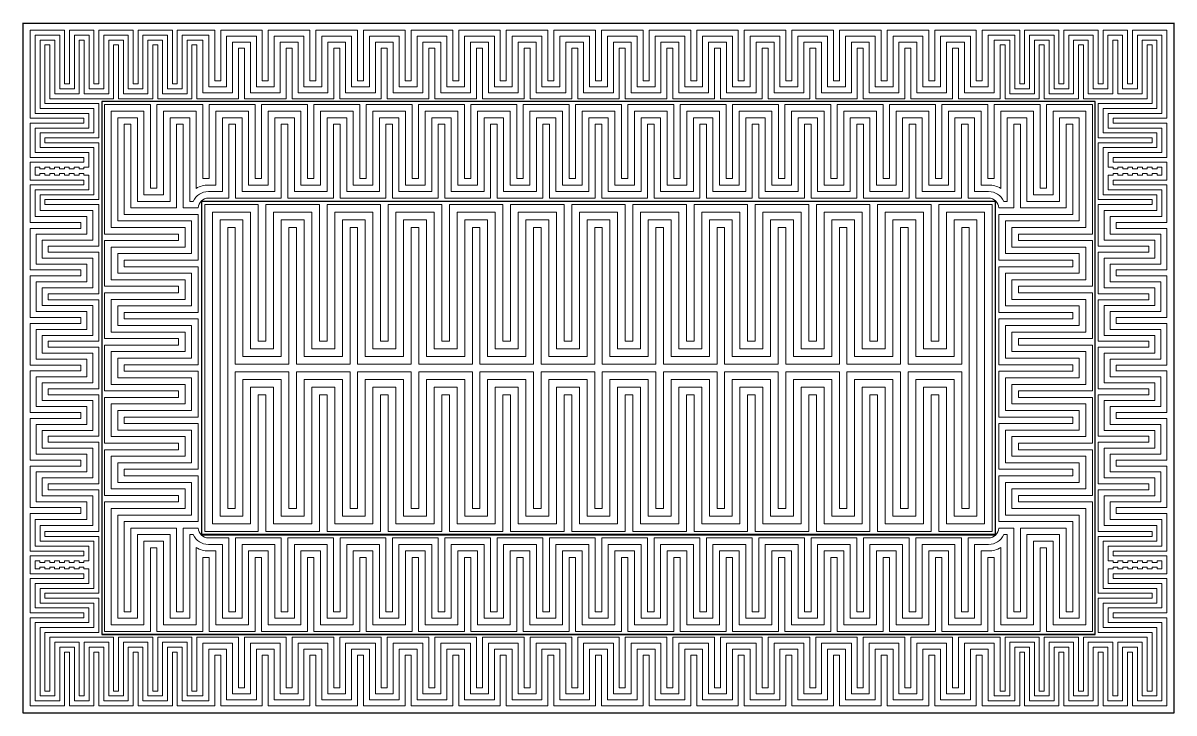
# Model space of a CAD drawing. Header units: millimetres. Extents: x -5937 to 68925, y -3068 to 5300.
# Drawn here: x 36886 to 38236, y 652 to 1462 of the extents above; entities that cross this region are included whole.
import ezdxf

# ---------------------------------------------------------------- set-up
doc = ezdxf.new("R2010")
doc.units = ezdxf.units.MM
doc.header["$LTSCALE"] = 7
doc.layers.add('参照', color=6, linetype='Continuous', lineweight=9)

msp = doc.modelspace()

# ---------------------------------------------------------------- linework, layer by layer
for points in [[(38236.113, 1462.09), (38236.113, 652.013), (36886.113, 652.013), (36886.113, 1462.09)], [(36886.113, 1462.013), (38236.113, 1462.013)], [(36978.368, 1369.835), (36978.368, 744.268), (38143.857, 744.268), (38143.857, 1369.835)], [(38143.857, 1369.757), (36978.368, 1369.757)], [(37095.432, 1252.771), (37095.432, 861.332), (38026.794, 861.332), (38026.794, 1252.771)], [(38026.794, 1252.694), (37095.432, 1252.694)], [(38026.794, 861.409), (37095.432, 861.409)], [(38143.857, 744.346), (36978.368, 744.346)], [(36886.113, 652.09), (38236.113, 652.09)]]:
    msp.add_lwpolyline(points)
at = {"layer": '参照', "color": 1}
for points in [[(38168.284, 1053.523), (38168.284, 1060.502), (38227.613, 1060.502), (38227.613, 1109.356), (38168.284, 1109.356), (38168.284, 1116.335), (38227.613, 1116.335), (38227.613, 1165.188), (38168.284, 1165.188), (38168.284, 1172.167), (38227.613, 1172.167), (38227.613, 1221.021), (38168.284, 1221.021), (38168.284, 1228), (38227.613, 1228), (38227.613, 1271.927), (38164.589, 1271.927), (38164.589, 1277.674), (38227.613, 1277.674), (38227.613, 1298.53), (38164.589, 1298.53), (38164.589, 1304.277), (38227.613, 1304.277), (38227.613, 1344.509), (38164.589, 1344.509), (38164.589, 1350.257), (38227.613, 1350.257), (38227.613, 1453.513), (38187.381, 1453.513), (38187.381, 1390.489), (38181.633, 1390.489), (38181.633, 1453.513), (38152.896, 1453.513), (38152.896, 1390.489), (38147.148, 1390.489), (38147.148, 1453.513), (38106.916, 1453.513), (38106.916, 1390.489), (38101.169, 1390.489), (38101.169, 1453.513), (38060.936, 1453.513), (38060.936, 1390.489), (38055.189, 1390.489), (38055.189, 1453.513), (38011.262, 1453.513), (38011.262, 1394.184), (38004.283, 1394.184), (38004.283, 1453.513), (37955.43, 1453.513), (37955.43, 1394.184), (37948.45, 1394.184), (37948.45, 1453.513), (37899.597, 1453.513), (37899.597, 1394.184), (37892.618, 1394.184), (37892.618, 1453.513), (37843.765, 1453.513), (37843.765, 1394.184), (37836.786, 1394.184), (37836.786, 1453.513), (37787.932, 1453.513), (37787.932, 1394.184), (37780.953, 1394.184), (37780.953, 1453.513), (37732.1, 1453.513), (37732.1, 1394.184), (37725.121, 1394.184), (37725.121, 1453.513), (37676.267, 1453.513), (37676.267, 1394.184), (37669.288, 1394.184), (37669.288, 1453.513), (37620.435, 1453.513), (37620.435, 1394.184), (37613.456, 1394.184), (37613.456, 1453.513), (37564.602, 1453.513), (37564.602, 1394.184), (37557.623, 1394.184), (37557.623, 1453.513), (37508.77, 1453.513), (37508.77, 1394.184), (37501.791, 1394.184), (37501.791, 1453.513), (37452.937, 1453.513), (37452.937, 1394.184), (37445.958, 1394.184), (37445.958, 1453.513), (37397.105, 1453.513), (37397.105, 1394.184), (37390.126, 1394.184), (37390.126, 1453.513), (37341.272, 1453.513), (37341.272, 1394.184), (37334.293, 1394.184), (37334.293, 1453.513), (37285.44, 1453.513), (37285.44, 1394.184), (37278.461, 1394.184), (37278.461, 1453.513), (37229.608, 1453.513), (37229.608, 1394.184), (37222.628, 1394.184), (37222.628, 1453.513), (37173.775, 1453.513), (37173.775, 1394.184), (37166.796, 1394.184), (37166.796, 1453.513), (37117.943, 1453.513), (37117.943, 1394.184), (37110.964, 1394.184), (37110.964, 1453.513), (37067.037, 1453.513), (37067.037, 1390.489), (37061.289, 1390.489), (37061.289, 1453.513), (37021.057, 1453.513), (37021.057, 1390.489), (37015.309, 1390.489), (37015.309, 1453.513), (36975.077, 1453.513), (36975.077, 1390.489), (36969.33, 1390.489), (36969.33, 1453.513), (36940.592, 1453.513), (36940.592, 1390.489), (36934.845, 1390.489), (36934.845, 1453.513), (36894.613, 1453.513), (36894.613, 1350.257), (36957.636, 1350.257), (36957.636, 1344.509), (36894.613, 1344.509), (36894.613, 1304.277), (36957.636, 1304.277), (36957.636, 1298.53), (36894.613, 1298.53), (36894.613, 1277.674), (36957.636, 1277.674), (36957.636, 1271.927), (36894.613, 1271.927), (36894.613, 1228), (36953.942, 1228), (36953.942, 1221.021), (36894.613, 1221.021), (36894.613, 1172.167), (36953.942, 1172.167), (36953.942, 1165.188), (36894.613, 1165.188), (36894.613, 1116.335), (36953.942, 1116.335), (36953.942, 1109.356), (36894.613, 1109.356), (36894.613, 1060.502), (36953.942, 1060.502), (36953.942, 1053.601), (36894.613, 1053.601), (36894.613, 1004.747), (36953.942, 1004.747), (36953.942, 997.768), (36894.613, 997.768), (36894.613, 948.915), (36953.942, 948.915), (36953.942, 941.936), (36894.613, 941.936), (36894.613, 893.082), (36953.942, 893.082), (36953.942, 886.103), (36894.613, 886.103), (36894.613, 842.176), (36957.636, 842.176), (36957.636, 836.429), (36894.613, 836.429), (36894.613, 815.573), (36957.636, 815.573), (36957.636, 809.826), (36894.613, 809.826), (36894.613, 769.594), (36957.636, 769.594), (36957.636, 763.846), (36894.613, 763.846), (36894.613, 660.59), (36934.845, 660.59), (36934.845, 723.614), (36940.592, 723.614), (36940.592, 660.59), (36969.33, 660.59), (36969.33, 723.614), (36975.077, 723.614), (36975.077, 660.59), (37015.309, 660.59), (37015.309, 723.614), (37021.057, 723.614), (37021.057, 660.59), (37061.289, 660.59), (37061.289, 723.614), (37067.037, 723.614), (37067.037, 660.59), (37110.964, 660.59), (37110.964, 719.919), (37117.943, 719.919), (37117.943, 660.59), (37166.796, 660.59), (37166.796, 719.919), (37173.775, 719.919), (37173.775, 660.59), (37222.628, 660.59), (37222.628, 719.919), (37229.608, 719.919), (37229.608, 660.59), (37278.461, 660.59), (37278.461, 719.919), (37285.44, 719.919), (37285.44, 660.59), (37334.293, 660.59), (37334.293, 719.919), (37341.272, 719.919), (37341.272, 660.59), (37390.126, 660.59), (37390.126, 719.919), (37397.105, 719.919), (37397.105, 660.59), (37445.958, 660.59), (37445.958, 719.919), (37452.937, 719.919), (37452.937, 660.59), (37501.791, 660.59), (37501.791, 719.919), (37508.77, 719.919), (37508.77, 660.59), (37557.623, 660.59), (37557.623, 719.919), (37564.602, 719.919), (37564.602, 660.59), (37613.456, 660.59), (37613.456, 719.919), (37620.435, 719.919), (37620.435, 660.59), (37669.288, 660.59), (37669.288, 719.919), (37676.267, 719.919), (37676.267, 660.59), (37725.121, 660.59), (37725.121, 719.919), (37732.1, 719.919), (37732.1, 660.59), (37780.953, 660.59), (37780.953, 719.919), (37787.932, 719.919), (37787.932, 660.59), (37836.786, 660.59), (37836.786, 719.919), (37843.765, 719.919), (37843.765, 660.59), (37892.618, 660.59), (37892.618, 719.919), (37899.597, 719.919), (37899.597, 660.59), (37948.45, 660.59), (37948.45, 719.919), (37955.43, 719.919), (37955.43, 660.59), (38004.283, 660.59), (38004.283, 719.919), (38011.262, 719.919), (38011.262, 660.59), (38055.189, 660.59), (38055.189, 723.614), (38060.936, 723.614), (38060.936, 660.59), (38101.169, 660.59), (38101.169, 723.614), (38106.916, 723.614), (38106.916, 660.59), (38147.148, 660.59), (38147.148, 723.614), (38152.896, 723.614), (38152.896, 660.59), (38181.633, 660.59), (38181.633, 723.614), (38187.381, 723.614), (38187.381, 660.59), (38227.613, 660.59), (38227.613, 763.846), (38164.589, 763.846), (38164.589, 769.594), (38227.613, 769.594), (38227.613, 809.826), (38164.589, 809.826), (38164.589, 815.573), (38227.613, 815.573), (38227.613, 836.429), (38164.589, 836.429), (38164.589, 842.176), (38227.613, 842.176), (38227.613, 886.103), (38168.284, 886.103), (38168.284, 893.082), (38227.613, 893.082), (38227.613, 941.936), (38168.284, 941.936), (38168.284, 948.915), (38227.613, 948.915), (38227.613, 997.768), (38168.284, 997.768), (38168.284, 1004.747), (38227.613, 1004.747), (38227.613, 1053.601), (38168.284, 1053.601)], [(38025.22, 747.835), (38078.99, 747.835), (38078.99, 846.065), (38086.662, 846.065), (38086.662, 747.835), (38140.368, 747.835), (38140.368, 899.77), (38053.647, 899.77), (38053.647, 907.443), (38140.368, 907.443), (38140.368, 961.148), (38053.647, 961.148), (38053.647, 968.821), (38140.368, 968.821), (38140.368, 1022.526), (38053.647, 1022.526), (38053.647, 1030.199), (38140.368, 1030.199), (38140.368, 1083.904), (38053.647, 1083.904), (38053.647, 1091.577), (38140.368, 1091.577), (38140.368, 1145.282), (38053.647, 1145.282), (38053.647, 1152.955), (38140.368, 1152.955), (38140.368, 1206.66), (38053.647, 1206.66), (38053.647, 1214.333), (38140.368, 1214.333), (38140.368, 1366.268), (38086.662, 1366.268), (38086.662, 1268.038), (38078.99, 1268.038), (38078.99, 1366.268), (38025.284, 1366.268), (38025.284, 1279.547), (38017.612, 1279.547), (38017.612, 1366.268), (37963.906, 1366.268), (37963.906, 1279.547), (37956.234, 1279.547), (37956.234, 1366.268), (37902.528, 1366.268), (37902.528, 1279.547), (37894.856, 1279.547), (37894.856, 1366.268), (37841.15, 1366.268), (37841.15, 1279.547), (37833.478, 1279.547), (37833.478, 1366.268), (37779.772, 1366.268), (37779.772, 1279.547), (37772.1, 1279.547), (37772.1, 1366.268), (37718.394, 1366.268), (37718.394, 1279.547), (37710.722, 1279.547), (37710.722, 1366.268), (37657.016, 1366.268), (37657.016, 1279.547), (37649.344, 1279.547), (37649.344, 1366.268), (37595.638, 1366.268), (37595.638, 1279.547), (37587.966, 1279.547), (37587.966, 1366.268), (37534.26, 1366.268), (37534.26, 1279.547), (37526.588, 1279.547), (37526.588, 1366.268), (37472.882, 1366.268), (37472.882, 1279.547), (37465.21, 1279.547), (37465.21, 1366.268), (37411.504, 1366.268), (37411.504, 1279.547), (37403.832, 1279.547), (37403.832, 1366.268), (37350.126, 1366.268), (37350.126, 1279.547), (37342.454, 1279.547), (37342.454, 1366.268), (37288.748, 1366.268), (37288.748, 1279.547), (37281.076, 1279.547), (37281.076, 1366.268), (37227.37, 1366.268), (37227.37, 1279.547), (37219.698, 1279.547), (37219.698, 1366.268), (37165.992, 1366.268), (37165.992, 1279.547), (37158.32, 1279.547), (37158.32, 1366.268), (37104.614, 1366.268), (37104.614, 1279.547), (37096.942, 1279.547), (37096.942, 1366.268), (37043.236, 1366.268), (37043.236, 1268.038), (37035.564, 1268.038), (37035.564, 1366.268), (36981.858, 1366.268), (36981.858, 1214.333), (37068.579, 1214.333), (37068.579, 1206.66), (36981.858, 1206.66), (36981.858, 1152.955), (37068.579, 1152.955), (37068.579, 1145.282), (36981.858, 1145.282), (36981.858, 1091.577), (37068.579, 1091.577), (37068.579, 1083.904), (36981.858, 1083.904), (36981.858, 1030.199), (37068.579, 1030.199), (37068.579, 1022.526), (36981.858, 1022.526), (36981.858, 968.821), (37068.579, 968.821), (37068.579, 961.148), (36981.858, 961.148), (36981.858, 907.443), (37068.579, 907.443), (37068.579, 899.77), (36981.858, 899.77), (36981.858, 747.835), (37035.564, 747.835), (37035.564, 846.065), (37043.236, 846.065), (37043.236, 747.835), (37096.942, 747.835), (37096.942, 834.556), (37104.614, 834.556), (37104.614, 747.835), (37158.32, 747.835), (37158.32, 834.556), (37165.992, 834.556), (37165.992, 747.835), (37219.698, 747.835), (37219.698, 834.556), (37227.37, 834.556), (37227.37, 747.835), (37281.076, 747.835), (37281.076, 834.556), (37288.748, 834.556), (37288.748, 747.835), (37342.454, 747.835), (37342.454, 834.556), (37350.126, 834.556), (37350.126, 747.835), (37403.832, 747.835), (37403.832, 834.556), (37411.504, 834.556), (37411.504, 747.835), (37465.21, 747.835), (37465.21, 834.556), (37472.882, 834.556), (37472.882, 747.835), (37526.588, 747.835), (37526.588, 834.556), (37534.26, 834.556), (37534.26, 747.835), (37587.966, 747.835), (37587.966, 834.556), (37595.638, 834.556), (37595.638, 747.835), (37649.344, 747.835), (37649.344, 834.556), (37657.016, 834.556), (37657.016, 747.835), (37710.722, 747.835), (37710.722, 834.556), (37718.394, 834.556), (37718.394, 747.835), (37772.1, 747.835), (37772.1, 834.556), (37779.772, 834.556), (37779.772, 747.835), (37833.478, 747.835), (37833.478, 834.556), (37841.15, 834.556), (37841.15, 747.835), (37894.856, 747.835), (37894.856, 834.556), (37902.528, 834.556), (37902.528, 747.835), (37956.234, 747.835), (37956.234, 834.556), (37963.906, 834.556), (37963.906, 747.835), (38017.612, 747.835), (38017.612, 834.556), (38025.284, 834.556), (38025.284, 747.835)], [(38022.958, 1248.935), (38022.958, 865.168), (37960.183, 865.168), (37960.183, 1025.703), (37951.215, 1025.703), (37951.215, 865.168), (37888.44, 865.168), (37888.44, 1025.703), (37879.472, 1025.703), (37879.472, 865.168), (37816.697, 865.168), (37816.697, 1025.703), (37807.729, 1025.703), (37807.729, 865.168), (37744.954, 865.168), (37744.954, 1025.703), (37735.986, 1025.703), (37735.986, 865.168), (37673.211, 865.168), (37673.211, 1025.703), (37664.243, 1025.703), (37664.243, 865.168), (37601.468, 865.168), (37601.468, 1025.703), (37592.5, 1025.703), (37592.5, 865.168), (37529.725, 865.168), (37529.725, 1025.703), (37520.757, 1025.703), (37520.757, 865.168), (37457.982, 865.168), (37457.982, 1025.703), (37449.014, 1025.703), (37449.014, 865.168), (37386.239, 865.168), (37386.239, 1025.703), (37377.272, 1025.703), (37377.272, 865.168), (37314.496, 865.168), (37314.496, 1025.703), (37305.529, 1025.703), (37305.529, 865.168), (37242.754, 865.168), (37242.754, 1025.703), (37233.786, 1025.703), (37233.786, 865.168), (37171.011, 865.168), (37171.011, 1025.703), (37162.043, 1025.703), (37162.043, 865.168), (37099.268, 865.168), (37099.268, 1248.858), (37162.043, 1248.858), (37162.043, 1088.4), (37171.011, 1088.4), (37171.011, 1248.858), (37233.786, 1248.858), (37233.786, 1088.4), (37242.754, 1088.4), (37242.754, 1248.858), (37305.529, 1248.858), (37305.529, 1088.4), (37314.496, 1088.4), (37314.496, 1248.858), (37377.272, 1248.858), (37377.272, 1088.4), (37386.239, 1088.4), (37386.239, 1248.858), (37449.014, 1248.858), (37449.014, 1088.4), (37457.982, 1088.4), (37457.982, 1248.858), (37520.757, 1248.858), (37520.757, 1088.4), (37529.725, 1088.4), (37529.725, 1248.858), (37592.5, 1248.858), (37592.5, 1088.4), (37601.468, 1088.4), (37601.468, 1248.858), (37664.243, 1248.858), (37664.243, 1088.4), (37673.211, 1088.4), (37673.211, 1248.858), (37735.986, 1248.858), (37735.986, 1088.4), (37744.954, 1088.4), (37744.954, 1248.858), (37807.729, 1248.858), (37807.729, 1088.4), (37816.697, 1088.4), (37816.697, 1248.858), (37879.472, 1248.858), (37879.472, 1088.4), (37888.44, 1088.4), (37888.44, 1248.858), (37951.215, 1248.858), (37951.215, 1088.4), (37960.183, 1088.4), (37960.183, 1248.858), (38022.958, 1248.858)]]:
    msp.add_lwpolyline(points, dxfattribs=at)
at = {"layer": '参照', "color": 2}
for points in [[(36960.921, 1046.622), (36901.592, 1046.622), (36901.592, 1011.726), (36960.921, 1011.726), (36960.921, 990.789), (36901.592, 990.789), (36901.592, 955.894), (36960.921, 955.894), (36960.921, 934.957), (36901.592, 934.957), (36901.592, 900.062), (36960.921, 900.062), (36960.921, 879.124), (36900.36, 879.124), (36900.36, 847.924), (36963.384, 847.924), (36963.384, 830.681), (36957.636, 830.681), (36957.636, 828.875), (36951.889, 828.875), (36951.889, 830.681), (36946.142, 830.681), (36946.142, 828.875), (36940.394, 828.875), (36940.394, 830.681), (36934.647, 830.681), (36934.647, 828.875), (36928.899, 828.875), (36928.899, 830.681), (36923.152, 830.681), (36923.152, 828.875), (36917.404, 828.875), (36917.404, 830.681), (36911.657, 830.681), (36911.657, 828.875), (36905.909, 828.875), (36905.909, 830.681), (36900.36, 830.681), (36900.36, 821.321), (36905.909, 821.321), (36905.909, 823.127), (36911.657, 823.127), (36911.657, 821.321), (36917.404, 821.321), (36917.404, 823.127), (36923.152, 823.127), (36923.152, 821.321), (36928.899, 821.321), (36928.899, 823.127), (36934.647, 823.127), (36934.647, 821.321), (36940.394, 821.321), (36940.394, 823.127), (36946.142, 823.127), (36946.142, 821.321), (36951.889, 821.321), (36951.889, 823.127), (36957.636, 823.127), (36957.636, 821.321), (36963.384, 821.321), (36963.384, 804.078), (36900.36, 804.078), (36900.36, 775.341), (36963.384, 775.341), (36963.384, 758.099), (36900.36, 758.099), (36900.36, 666.338), (36929.098, 666.338), (36929.098, 729.362), (36946.34, 729.362), (36946.34, 666.338), (36963.582, 666.338), (36963.582, 729.362), (36980.825, 729.362), (36980.825, 666.338), (37009.562, 666.338), (37009.562, 729.362), (37026.804, 729.362), (37026.804, 666.338), (37055.542, 666.338), (37055.542, 729.362), (37072.784, 729.362), (37072.784, 666.338), (37103.984, 666.338), (37103.984, 726.898), (37124.922, 726.898), (37124.922, 667.569), (37159.817, 667.569), (37159.817, 726.898), (37180.754, 726.898), (37180.754, 667.569), (37215.649, 667.569), (37215.649, 726.898), (37236.587, 726.898), (37236.587, 667.569), (37271.482, 667.569), (37271.482, 726.898), (37292.419, 726.898), (37292.419, 667.569), (37327.314, 667.569), (37327.314, 726.898), (37348.251, 726.898), (37348.251, 667.569), (37383.147, 667.569), (37383.147, 726.898), (37404.084, 726.898), (37404.084, 667.569), (37438.979, 667.569), (37438.979, 726.898), (37459.916, 726.898), (37459.916, 667.569), (37494.812, 667.569), (37494.812, 726.898), (37515.749, 726.898), (37515.749, 667.569), (37550.644, 667.569), (37550.644, 726.898), (37571.581, 726.898), (37571.581, 667.569), (37606.477, 667.569), (37606.477, 726.898), (37627.414, 726.898), (37627.414, 667.569), (37662.309, 667.569), (37662.309, 726.898), (37683.246, 726.898), (37683.246, 667.569), (37718.142, 667.569), (37718.142, 726.898), (37739.079, 726.898), (37739.079, 667.569), (37773.974, 667.569), (37773.974, 726.898), (37794.911, 726.898), (37794.911, 667.569), (37829.806, 667.569), (37829.806, 726.898), (37850.744, 726.898), (37850.744, 667.569), (37885.639, 667.569), (37885.639, 726.898), (37906.576, 726.898), (37906.576, 667.569), (37941.471, 667.569), (37941.471, 726.898), (37962.409, 726.898), (37962.409, 667.569), (37997.304, 667.569), (37997.304, 726.898), (38018.241, 726.898), (38018.241, 666.338), (38049.442, 666.338), (38049.442, 729.362), (38066.684, 729.362), (38066.684, 666.338), (38095.421, 666.338), (38095.421, 729.362), (38112.664, 729.362), (38112.664, 666.338), (38141.401, 666.338), (38141.401, 729.362), (38158.643, 729.362), (38158.643, 666.338), (38175.886, 666.338), (38175.886, 729.362), (38193.128, 729.362), (38193.128, 666.338), (38221.865, 666.338), (38221.865, 758.099), (38158.842, 758.099), (38158.842, 775.341), (38221.865, 775.341), (38221.865, 804.078), (38158.842, 804.078), (38158.842, 821.321), (38164.589, 821.321), (38164.589, 823.127), (38170.336, 823.127), (38170.336, 821.321), (38176.084, 821.321), (38176.084, 823.127), (38181.831, 823.127), (38181.831, 821.321), (38187.579, 821.321), (38187.579, 823.127), (38193.326, 823.127), (38193.326, 821.321), (38199.074, 821.321), (38199.074, 823.127), (38204.821, 823.127), (38204.821, 821.321), (38210.569, 821.321), (38210.569, 823.127), (38216.316, 823.127), (38216.316, 821.321), (38221.865, 821.321), (38221.865, 830.681), (38216.316, 830.681), (38216.316, 828.875), (38210.569, 828.875), (38210.569, 830.681), (38204.821, 830.681), (38204.821, 828.875), (38199.074, 828.875), (38199.074, 830.681), (38193.326, 830.681), (38193.326, 828.875), (38187.579, 828.875), (38187.579, 830.681), (38181.831, 830.681), (38181.831, 828.875), (38176.084, 828.875), (38176.084, 830.681), (38170.336, 830.681), (38170.336, 828.875), (38164.589, 828.875), (38164.589, 830.681), (38158.842, 830.681), (38158.842, 847.924), (38221.865, 847.924), (38221.865, 879.124), (38161.305, 879.124), (38161.305, 900.062), (38220.634, 900.062), (38220.634, 934.957), (38161.305, 934.957), (38161.305, 955.894), (38220.634, 955.894), (38220.634, 990.789), (38161.305, 990.789), (38161.305, 1011.726), (38220.634, 1011.726), (38220.634, 1046.622), (38161.305, 1046.622), (38161.305, 1067.481), (38220.634, 1067.481), (38220.634, 1102.377), (38161.305, 1102.377), (38161.305, 1123.314), (38220.634, 1123.314), (38220.634, 1158.209), (38161.305, 1158.209), (38161.305, 1179.146), (38220.634, 1179.146), (38220.634, 1214.042), (38161.305, 1214.042), (38161.305, 1234.979), (38221.865, 1234.979), (38221.865, 1266.179), (38158.842, 1266.179), (38158.842, 1283.422), (38164.589, 1283.422), (38164.589, 1285.228), (38170.336, 1285.228), (38170.336, 1283.422), (38176.084, 1283.422), (38176.084, 1285.228), (38181.831, 1285.228), (38181.831, 1283.422), (38187.579, 1283.422), (38187.579, 1285.228), (38193.326, 1285.228), (38193.326, 1283.422), (38199.074, 1283.422), (38199.074, 1285.228), (38204.821, 1285.228), (38204.821, 1283.422), (38210.569, 1283.422), (38210.569, 1285.228), (38216.316, 1285.228), (38216.316, 1283.422), (38221.865, 1283.422), (38221.865, 1292.782), (38216.316, 1292.782), (38216.316, 1290.976), (38210.569, 1290.976), (38210.569, 1292.782), (38204.821, 1292.782), (38204.821, 1290.976), (38199.074, 1290.976), (38199.074, 1292.782), (38193.326, 1292.782), (38193.326, 1290.976), (38187.579, 1290.976), (38187.579, 1292.782), (38181.831, 1292.782), (38181.831, 1290.976), (38176.084, 1290.976), (38176.084, 1292.782), (38170.336, 1292.782), (38170.336, 1290.976), (38164.589, 1290.976), (38164.589, 1292.782), (38158.842, 1292.782), (38158.842, 1310.025), (38221.865, 1310.025), (38221.865, 1338.762), (38158.842, 1338.762), (38158.842, 1356.004), (38221.865, 1356.004), (38221.865, 1447.765), (38193.128, 1447.765), (38193.128, 1384.742), (38175.886, 1384.742), (38175.886, 1447.765), (38158.643, 1447.765), (38158.643, 1384.742), (38141.401, 1384.742), (38141.401, 1447.765), (38112.664, 1447.765), (38112.664, 1384.742), (38095.421, 1384.742), (38095.421, 1447.765), (38066.684, 1447.765), (38066.684, 1384.742), (38049.442, 1384.742), (38049.442, 1447.765), (38018.241, 1447.765), (38018.241, 1387.205), (37997.304, 1387.205), (37997.304, 1446.534), (37962.409, 1446.534), (37962.409, 1387.205), (37941.471, 1387.205), (37941.471, 1446.534), (37906.576, 1446.534), (37906.576, 1387.205), (37885.639, 1387.205), (37885.639, 1446.534), (37850.744, 1446.534), (37850.744, 1387.205), (37829.806, 1387.205), (37829.806, 1446.534), (37794.911, 1446.534), (37794.911, 1387.205), (37773.974, 1387.205), (37773.974, 1446.534), (37739.079, 1446.534), (37739.079, 1387.205), (37718.142, 1387.205), (37718.142, 1446.534), (37683.246, 1446.534), (37683.246, 1387.205), (37662.309, 1387.205), (37662.309, 1446.534), (37627.414, 1446.534), (37627.414, 1387.205), (37606.477, 1387.205), (37606.477, 1446.534), (37571.581, 1446.534), (37571.581, 1387.205), (37550.644, 1387.205), (37550.644, 1446.534), (37515.749, 1446.534), (37515.749, 1387.205), (37494.812, 1387.205), (37494.812, 1446.534), (37459.916, 1446.534), (37459.916, 1387.205), (37438.979, 1387.205), (37438.979, 1446.534), (37404.084, 1446.534), (37404.084, 1387.205), (37383.147, 1387.205), (37383.147, 1446.534), (37348.251, 1446.534), (37348.251, 1387.205), (37327.314, 1387.205), (37327.314, 1446.534), (37292.419, 1446.534), (37292.419, 1387.205), (37271.482, 1387.205), (37271.482, 1446.534), (37236.587, 1446.534), (37236.587, 1387.205), (37215.649, 1387.205), (37215.649, 1446.534), (37180.754, 1446.534), (37180.754, 1387.205), (37159.817, 1387.205), (37159.817, 1446.534), (37124.922, 1446.534), (37124.922, 1387.205), (37103.984, 1387.205), (37103.984, 1447.765), (37072.784, 1447.765), (37072.784, 1384.742), (37055.542, 1384.742), (37055.542, 1447.765), (37026.804, 1447.765), (37026.804, 1384.742), (37009.562, 1384.742), (37009.562, 1447.765), (36980.825, 1447.765), (36980.825, 1384.742), (36963.582, 1384.742), (36963.582, 1447.765), (36946.34, 1447.765), (36946.34, 1384.742), (36929.098, 1384.742), (36929.098, 1447.765), (36900.36, 1447.765), (36900.36, 1356.004), (36963.384, 1356.004), (36963.384, 1338.762), (36900.36, 1338.762), (36900.36, 1310.025), (36963.384, 1310.025), (36963.384, 1292.782), (36957.636, 1292.782), (36957.636, 1290.976), (36951.889, 1290.976), (36951.889, 1292.782), (36946.142, 1292.782), (36946.142, 1290.976), (36940.394, 1290.976), (36940.394, 1292.782), (36934.647, 1292.782), (36934.647, 1290.976), (36928.899, 1290.976), (36928.899, 1292.782), (36923.152, 1292.782), (36923.152, 1290.976), (36917.404, 1290.976), (36917.404, 1292.782), (36911.657, 1292.782), (36911.657, 1290.976), (36905.909, 1290.976), (36905.909, 1292.782), (36900.36, 1292.782), (36900.36, 1283.422), (36905.909, 1283.422), (36905.909, 1285.228), (36911.657, 1285.228), (36911.657, 1283.422), (36917.404, 1283.422), (36917.404, 1285.228), (36923.152, 1285.228), (36923.152, 1283.422), (36928.899, 1283.422), (36928.899, 1285.228), (36934.647, 1285.228), (36934.647, 1283.422), (36940.394, 1283.422), (36940.394, 1285.228), (36946.142, 1285.228), (36946.142, 1283.422), (36951.889, 1283.422), (36951.889, 1285.228), (36957.636, 1285.228), (36957.636, 1283.422), (36963.384, 1283.422), (36963.384, 1266.179), (36900.36, 1266.179), (36900.36, 1234.979), (36960.921, 1234.979), (36960.921, 1214.042), (36901.592, 1214.042), (36901.592, 1179.146), (36960.921, 1179.146), (36960.921, 1158.209), (36901.592, 1158.209), (36901.592, 1123.314), (36960.921, 1123.314), (36960.921, 1102.377), (36901.592, 1102.377), (36901.592, 1067.481), (36960.921, 1067.481), (36960.921, 1046.544)], [(38013.99, 1239.89), (37969.151, 1239.89), (37969.151, 1079.432), (37942.247, 1079.432), (37942.247, 1239.89), (37897.408, 1239.89), (37897.408, 1079.432), (37870.504, 1079.432), (37870.504, 1239.89), (37825.665, 1239.89), (37825.665, 1079.432), (37798.761, 1079.432), (37798.761, 1239.89), (37753.922, 1239.89), (37753.922, 1079.432), (37727.018, 1079.432), (37727.018, 1239.89), (37682.179, 1239.89), (37682.179, 1079.432), (37655.275, 1079.432), (37655.275, 1239.89), (37610.436, 1239.89), (37610.436, 1079.432), (37583.532, 1079.432), (37583.532, 1239.89), (37538.693, 1239.89), (37538.693, 1079.432), (37511.789, 1079.432), (37511.789, 1239.89), (37466.95, 1239.89), (37466.95, 1079.432), (37440.047, 1079.432), (37440.047, 1239.89), (37395.207, 1239.89), (37395.207, 1079.432), (37368.304, 1079.432), (37368.304, 1239.89), (37323.464, 1239.89), (37323.464, 1079.432), (37296.561, 1079.432), (37296.561, 1239.89), (37251.721, 1239.89), (37251.721, 1079.432), (37224.818, 1079.432), (37224.818, 1239.89), (37179.979, 1239.89), (37179.979, 1079.432), (37153.075, 1079.432), (37153.075, 1239.89), (37108.236, 1239.89), (37108.236, 874.136), (37153.075, 874.136), (37153.075, 1034.671), (37179.979, 1034.671), (37179.979, 874.136), (37224.818, 874.136), (37224.818, 1034.671), (37251.721, 1034.671), (37251.721, 874.136), (37296.561, 874.136), (37296.561, 1034.671), (37323.464, 1034.671), (37323.464, 874.136), (37368.304, 874.136), (37368.304, 1034.671), (37395.207, 1034.671), (37395.207, 874.136), (37440.047, 874.136), (37440.047, 1034.671), (37466.95, 1034.671), (37466.95, 874.136), (37511.789, 874.136), (37511.789, 1034.671), (37538.693, 1034.671), (37538.693, 874.136), (37583.532, 874.136), (37583.532, 1034.671), (37610.436, 1034.671), (37610.436, 874.136), (37655.275, 874.136), (37655.275, 1034.671), (37682.179, 1034.671), (37682.179, 874.136), (37727.018, 874.136), (37727.018, 1034.671), (37753.922, 1034.671), (37753.922, 874.136), (37798.761, 874.136), (37798.761, 1034.671), (37825.665, 1034.671), (37825.665, 874.136), (37870.504, 874.136), (37870.504, 1034.671), (37897.408, 1034.671), (37897.408, 874.136), (37942.247, 874.136), (37942.247, 1034.671), (37969.151, 1034.671), (37969.151, 874.136), (38013.99, 874.136), (38013.99, 1239.967)]]:
    msp.add_lwpolyline(points, dxfattribs=at)
at = {"layer": '参照', "color": 3}
msp.add_lwpolyline([(38213.655, 1074.46), (38213.655, 1095.398), (38154.326, 1095.398), (38154.326, 1130.293), (38213.655, 1130.293), (38213.655, 1151.23), (38154.326, 1151.23), (38154.326, 1186.125), (38213.655, 1186.125), (38213.655, 1207.063), (38154.326, 1207.063), (38154.326, 1241.958), (38216.118, 1241.958), (38216.118, 1260.432), (38153.094, 1260.432), (38153.094, 1315.772), (38216.118, 1315.772), (38216.118, 1333.014), (38153.094, 1333.014), (38153.094, 1361.752), (38216.118, 1361.752), (38216.118, 1442.018), (38198.875, 1442.018), (38198.875, 1378.994), (38170.138, 1378.994), (38170.138, 1442.018), (38164.391, 1442.018), (38164.391, 1378.994), (38135.653, 1378.994), (38135.653, 1442.018), (38118.411, 1442.018), (38118.411, 1378.994), (38089.674, 1378.994), (38089.674, 1442.018), (38072.431, 1442.018), (38072.431, 1378.994), (38043.694, 1378.994), (38043.694, 1442.018), (38025.22, 1442.018), (38025.22, 1380.226), (37990.325, 1380.226), (37990.325, 1439.555), (37969.388, 1439.555), (37969.388, 1380.226), (37934.492, 1380.226), (37934.492, 1439.555), (37913.555, 1439.555), (37913.555, 1380.226), (37878.66, 1380.226), (37878.66, 1439.555), (37857.723, 1439.555), (37857.723, 1380.226), (37822.827, 1380.226), (37822.827, 1439.555), (37801.89, 1439.555), (37801.89, 1380.226), (37766.995, 1380.226), (37766.995, 1439.555), (37746.058, 1439.555), (37746.058, 1380.226), (37711.162, 1380.226), (37711.162, 1439.555), (37690.225, 1439.555), (37690.225, 1380.226), (37655.33, 1380.226), (37655.33, 1439.555), (37634.393, 1439.555), (37634.393, 1380.226), (37599.498, 1380.226), (37599.498, 1439.555), (37578.56, 1439.555), (37578.56, 1380.226), (37543.665, 1380.226), (37543.665, 1439.555), (37522.728, 1439.555), (37522.728, 1380.226), (37487.833, 1380.226), (37487.833, 1439.555), (37466.895, 1439.555), (37466.895, 1380.226), (37432, 1380.226), (37432, 1439.555), (37411.063, 1439.555), (37411.063, 1380.226), (37376.168, 1380.226), (37376.168, 1439.555), (37355.231, 1439.555), (37355.231, 1380.226), (37320.335, 1380.226), (37320.335, 1439.555), (37299.398, 1439.555), (37299.398, 1380.226), (37264.503, 1380.226), (37264.503, 1439.555), (37243.566, 1439.555), (37243.566, 1380.226), (37208.67, 1380.226), (37208.67, 1439.555), (37187.733, 1439.555), (37187.733, 1380.226), (37152.838, 1380.226), (37152.838, 1439.555), (37131.901, 1439.555), (37131.901, 1380.226), (37097.005, 1380.226), (37097.005, 1442.018), (37078.531, 1442.018), (37078.531, 1378.994), (37049.794, 1378.994), (37049.794, 1442.018), (37032.552, 1442.018), (37032.552, 1378.994), (37003.814, 1378.994), (37003.814, 1442.018), (36986.572, 1442.018), (36986.572, 1378.994), (36957.835, 1378.994), (36957.835, 1442.018), (36952.087, 1442.018), (36952.087, 1378.994), (36923.35, 1378.994), (36923.35, 1442.018), (36906.108, 1442.018), (36906.108, 1361.752), (36969.131, 1361.752), (36969.131, 1333.014), (36906.108, 1333.014), (36906.108, 1315.772), (36969.131, 1315.772), (36969.131, 1260.432), (36906.108, 1260.432), (36906.108, 1241.958), (36967.9, 1241.958), (36967.9, 1207.063), (36908.571, 1207.063), (36908.571, 1186.125), (36967.9, 1186.125), (36967.9, 1151.23), (36908.571, 1151.23), (36908.571, 1130.293), (36967.9, 1130.293), (36967.9, 1095.398), (36908.571, 1095.398), (36908.571, 1074.46), (36967.9, 1074.46), (36967.9, 1039.643), (36908.571, 1039.643), (36908.571, 1018.705), (36967.9, 1018.705), (36967.9, 983.81), (36908.571, 983.81), (36908.571, 962.873), (36967.9, 962.873), (36967.9, 927.978), (36908.571, 927.978), (36908.571, 907.041), (36967.9, 907.041), (36967.9, 872.145), (36906.108, 872.145), (36906.108, 853.671), (36969.131, 853.671), (36969.131, 798.331), (36906.108, 798.331), (36906.108, 781.089), (36969.131, 781.089), (36969.131, 752.351), (36906.108, 752.351), (36906.108, 672.085), (36923.35, 672.085), (36923.35, 735.109), (36952.087, 735.109), (36952.087, 672.085), (36957.835, 672.085), (36957.835, 735.109), (36986.572, 735.109), (36986.572, 672.085), (37003.814, 672.085), (37003.814, 735.109), (37032.552, 735.109), (37032.552, 672.085), (37049.794, 672.085), (37049.794, 735.109), (37078.531, 735.109), (37078.531, 672.085), (37097.005, 672.085), (37097.005, 733.877), (37131.901, 733.877), (37131.901, 674.548), (37152.838, 674.548), (37152.838, 733.877), (37187.733, 733.877), (37187.733, 674.548), (37208.67, 674.548), (37208.67, 733.877), (37243.566, 733.877), (37243.566, 674.548), (37264.503, 674.548), (37264.503, 733.877), (37299.398, 733.877), (37299.398, 674.548), (37320.335, 674.548), (37320.335, 733.877), (37355.231, 733.877), (37355.231, 674.548), (37376.168, 674.548), (37376.168, 733.877), (37411.063, 733.877), (37411.063, 674.548), (37432, 674.548), (37432, 733.877), (37466.895, 733.877), (37466.895, 674.548), (37487.833, 674.548), (37487.833, 733.877), (37522.728, 733.877), (37522.728, 674.548), (37543.665, 674.548), (37543.665, 733.877), (37578.56, 733.877), (37578.56, 674.548), (37599.498, 674.548), (37599.498, 733.877), (37634.393, 733.877), (37634.393, 674.548), (37655.33, 674.548), (37655.33, 733.877), (37690.225, 733.877), (37690.225, 674.548), (37711.162, 674.548), (37711.162, 733.877), (37746.058, 733.877), (37746.058, 674.548), (37766.995, 674.548), (37766.995, 733.877), (37801.89, 733.877), (37801.89, 674.548), (37822.827, 674.548), (37822.827, 733.877), (37857.723, 733.877), (37857.723, 674.548), (37878.66, 674.548), (37878.66, 733.877), (37913.555, 733.877), (37913.555, 674.548), (37934.492, 674.548), (37934.492, 733.877), (37969.388, 733.877), (37969.388, 674.548), (37990.325, 674.548), (37990.325, 733.877), (38025.22, 733.877), (38025.22, 672.085), (38043.694, 672.085), (38043.694, 735.109), (38072.431, 735.109), (38072.431, 672.085), (38089.674, 672.085), (38089.674, 735.109), (38118.411, 735.109), (38118.411, 672.085), (38135.653, 672.085), (38135.653, 735.109), (38164.391, 735.109), (38164.391, 672.085), (38170.138, 672.085), (38170.138, 735.109), (38198.875, 735.109), (38198.875, 672.085), (38216.118, 672.085), (38216.118, 752.351), (38153.094, 752.351), (38153.094, 781.089), (38216.118, 781.089), (38216.118, 798.331), (38153.094, 798.331), (38153.094, 853.671), (38216.118, 853.671), (38216.118, 872.145), (38154.326, 872.145), (38154.326, 907.041), (38213.655, 907.041), (38213.655, 927.978), (38154.326, 927.978), (38154.326, 962.873), (38213.655, 962.873), (38213.655, 983.81), (38154.326, 983.81), (38154.326, 1018.705), (38213.655, 1018.705), (38213.655, 1039.643), (38154.326, 1039.643), (38154.326, 1074.46)], close=True, dxfattribs=at)
at = {"layer": '参照'}
for points in [[(38147.347, 1032.586), (38147.347, 1081.439), (38206.676, 1081.439), (38206.676, 1088.419), (38147.347, 1088.419), (38147.347, 1137.272), (38206.676, 1137.272), (38206.676, 1144.251), (38147.347, 1144.251), (38147.347, 1193.104), (38206.676, 1193.104), (38206.676, 1200.083), (38147.347, 1200.083), (38147.347, 1248.937), (38210.37, 1248.937), (38210.37, 1254.684), (38147.347, 1254.684), (38147.347, 1321.52), (38210.37, 1321.52), (38210.37, 1327.267), (38147.347, 1327.267), (38147.347, 1367.499), (38210.37, 1367.499), (38210.37, 1436.27), (38204.623, 1436.27), (38204.623, 1373.247), (38129.906, 1373.247), (38129.906, 1436.27), (38124.158, 1436.27), (38124.158, 1373.247), (38083.926, 1373.247), (38083.926, 1436.27), (38078.179, 1436.27), (38078.179, 1373.247), (38037.947, 1373.247), (38037.947, 1436.27), (38032.199, 1436.27), (38032.199, 1373.247), (37983.346, 1373.247), (37983.346, 1432.576), (37976.367, 1432.576), (37976.367, 1373.247), (37927.513, 1373.247), (37927.513, 1432.576), (37920.534, 1432.576), (37920.534, 1373.247), (37871.681, 1373.247), (37871.681, 1432.576), (37864.702, 1432.576), (37864.702, 1373.247), (37815.848, 1373.247), (37815.848, 1432.576), (37808.869, 1432.576), (37808.869, 1373.247), (37760.016, 1373.247), (37760.016, 1432.576), (37753.037, 1432.576), (37753.037, 1373.247), (37704.183, 1373.247), (37704.183, 1432.576), (37697.204, 1432.576), (37697.204, 1373.247), (37648.351, 1373.247), (37648.351, 1432.576), (37641.372, 1432.576), (37641.372, 1373.247), (37592.519, 1373.247), (37592.519, 1432.576), (37585.539, 1432.576), (37585.539, 1373.247), (37536.686, 1373.247), (37536.686, 1432.576), (37529.707, 1432.576), (37529.707, 1373.247), (37480.854, 1373.247), (37480.854, 1432.576), (37473.875, 1432.576), (37473.875, 1373.247), (37425.021, 1373.247), (37425.021, 1432.576), (37418.042, 1432.576), (37418.042, 1373.247), (37369.189, 1373.247), (37369.189, 1432.576), (37362.21, 1432.576), (37362.21, 1373.247), (37313.356, 1373.247), (37313.356, 1432.576), (37306.377, 1432.576), (37306.377, 1373.247), (37257.524, 1373.247), (37257.524, 1432.576), (37250.545, 1432.576), (37250.545, 1373.247), (37201.691, 1373.247), (37201.691, 1432.576), (37194.712, 1432.576), (37194.712, 1373.247), (37145.859, 1373.247), (37145.859, 1432.576), (37138.88, 1432.576), (37138.88, 1373.247), (37090.026, 1373.247), (37090.026, 1436.27), (37084.279, 1436.27), (37084.279, 1373.247), (37044.047, 1373.247), (37044.047, 1436.27), (37038.299, 1436.27), (37038.299, 1373.247), (36998.067, 1373.247), (36998.067, 1436.27), (36992.32, 1436.27), (36992.32, 1373.247), (36917.603, 1373.247), (36917.603, 1436.27), (36911.855, 1436.27), (36911.855, 1367.499), (36974.879, 1367.499), (36974.879, 1327.267), (36911.855, 1327.267), (36911.855, 1321.52), (36974.879, 1321.52), (36974.879, 1254.684), (36911.855, 1254.684), (36911.855, 1248.937), (36974.879, 1248.937), (36974.879, 1200.083), (36915.55, 1200.083), (36915.55, 1193.104), (36974.879, 1193.104), (36974.879, 1144.251), (36915.55, 1144.251), (36915.55, 1137.272), (36974.879, 1137.272), (36974.879, 1088.419), (36915.55, 1088.419), (36915.55, 1081.439), (36974.879, 1081.439), (36974.879, 1032.664), (36915.55, 1032.664), (36915.55, 1025.685), (36974.879, 1025.685), (36974.879, 976.831), (36915.55, 976.831), (36915.55, 969.852), (36974.879, 969.852), (36974.879, 920.999), (36915.55, 920.999), (36915.55, 914.02), (36974.879, 914.02), (36974.879, 865.166), (36911.855, 865.166), (36911.855, 859.419), (36974.879, 859.419), (36974.879, 792.584), (36911.855, 792.584), (36911.855, 786.836), (36974.879, 786.836), (36974.879, 746.604), (36911.855, 746.604), (36911.855, 677.833), (36917.603, 677.833), (36917.603, 740.856), (36992.32, 740.856), (36992.32, 677.833), (36998.067, 677.833), (36998.067, 740.856), (37038.299, 740.856), (37038.299, 677.833), (37044.047, 677.833), (37044.047, 740.856), (37084.279, 740.856), (37084.279, 677.833), (37090.026, 677.833), (37090.026, 740.856), (37138.88, 740.856), (37138.88, 681.527), (37145.859, 681.527), (37145.859, 740.856), (37194.712, 740.856), (37194.712, 681.527), (37201.691, 681.527), (37201.691, 740.856), (37250.545, 740.856), (37250.545, 681.527), (37257.524, 681.527), (37257.524, 740.856), (37306.377, 740.856), (37306.377, 681.527), (37313.356, 681.527), (37313.356, 740.856), (37362.21, 740.856), (37362.21, 681.527), (37369.189, 681.527), (37369.189, 740.856), (37418.042, 740.856), (37418.042, 681.527), (37425.021, 681.527), (37425.021, 740.856), (37473.875, 740.856), (37473.875, 681.527), (37480.854, 681.527), (37480.854, 740.856), (37529.707, 740.856), (37529.707, 681.527), (37536.686, 681.527), (37536.686, 740.856), (37585.539, 740.856), (37585.539, 681.527), (37592.519, 681.527), (37592.519, 740.856), (37641.372, 740.856), (37641.372, 681.527), (37648.351, 681.527), (37648.351, 740.856), (37697.204, 740.856), (37697.204, 681.527), (37704.183, 681.527), (37704.183, 740.856), (37753.037, 740.856), (37753.037, 681.527), (37760.016, 681.527), (37760.016, 740.856), (37808.869, 740.856), (37808.869, 681.527), (37815.848, 681.527), (37815.848, 740.856), (37864.702, 740.856), (37864.702, 681.527), (37871.681, 681.527), (37871.681, 740.856), (37920.534, 740.856), (37920.534, 681.527), (37927.513, 681.527), (37927.513, 740.856), (37976.367, 740.856), (37976.367, 681.527), (37983.346, 681.527), (37983.346, 740.856), (38032.199, 740.856), (38032.199, 677.833), (38037.947, 677.833), (38037.947, 740.856), (38078.179, 740.856), (38078.179, 677.833), (38083.926, 677.833), (38083.926, 740.856), (38124.158, 740.856), (38124.158, 677.833), (38129.906, 677.833), (38129.906, 740.856), (38204.623, 740.856), (38204.623, 677.833), (38210.37, 677.833), (38210.37, 746.604), (38147.347, 746.604), (38147.347, 786.836), (38210.37, 786.836), (38210.37, 792.584), (38147.347, 792.584), (38147.347, 859.419), (38210.37, 859.419), (38210.37, 865.166), (38147.347, 865.166), (38147.347, 914.02), (38206.676, 914.02), (38206.676, 920.999), (38147.347, 920.999), (38147.347, 969.852), (38206.676, 969.852), (38206.676, 976.831), (38147.347, 976.831), (38147.347, 1025.685), (38206.676, 1025.685), (38206.676, 1032.664), (38147.347, 1032.664)], [(37020.236, 1343.251), (37020.219, 1343.251)], [(37020.236, 1335.579), (37020.219, 1335.579)], [(37020.236, 1327.906), (37020.219, 1327.906)], [(37020.236, 1320.234), (37020.219, 1320.234)], [(37020.236, 1312.562), (37020.219, 1312.562)], [(37020.236, 1304.89), (37020.219, 1304.89)], [(37996.054, 1221.954), (37987.086, 1221.954), (37987.086, 1061.497), (37924.311, 1061.497), (37924.311, 1221.954), (37915.343, 1221.954), (37915.343, 1061.497), (37852.568, 1061.497), (37852.568, 1221.954), (37843.6, 1221.954), (37843.6, 1061.497), (37780.825, 1061.497), (37780.825, 1221.954), (37771.858, 1221.954), (37771.858, 1061.497), (37709.083, 1061.497), (37709.083, 1221.954), (37700.115, 1221.954), (37700.115, 1061.497), (37637.34, 1061.497), (37637.34, 1221.954), (37628.372, 1221.954), (37628.372, 1061.497), (37565.597, 1061.497), (37565.597, 1221.954), (37556.629, 1221.954), (37556.629, 1061.497), (37493.854, 1061.497), (37493.854, 1221.954), (37484.886, 1221.954), (37484.886, 1061.497), (37422.111, 1061.497), (37422.111, 1221.954), (37413.143, 1221.954), (37413.143, 1061.497), (37350.368, 1061.497), (37350.368, 1221.954), (37341.4, 1221.954), (37341.4, 1061.497), (37278.625, 1061.497), (37278.625, 1221.954), (37269.657, 1221.954), (37269.657, 1061.497), (37206.882, 1061.497), (37206.882, 1221.954), (37197.914, 1221.954), (37197.914, 1061.497), (37135.139, 1061.497), (37135.139, 1221.954), (37126.171, 1221.954), (37126.171, 892.071), (37135.139, 892.071), (37135.139, 1052.606), (37197.914, 1052.606), (37197.914, 892.071), (37206.882, 892.071), (37206.882, 1052.606), (37269.657, 1052.606), (37269.657, 892.071), (37278.625, 892.071), (37278.625, 1052.606), (37341.4, 1052.606), (37341.4, 892.071), (37350.368, 892.071), (37350.368, 1052.606), (37413.143, 1052.606), (37413.143, 892.071), (37422.111, 892.071), (37422.111, 1052.606), (37484.886, 1052.606), (37484.886, 892.071), (37493.854, 892.071), (37493.854, 1052.606), (37556.629, 1052.606), (37556.629, 892.071), (37565.597, 892.071), (37565.597, 1052.606), (37628.372, 1052.606), (37628.372, 892.071), (37637.34, 892.071), (37637.34, 1052.606), (37700.115, 1052.606), (37700.115, 892.071), (37709.083, 892.071), (37709.083, 1052.606), (37771.858, 1052.606), (37771.858, 892.071), (37780.825, 892.071), (37780.825, 1052.606), (37843.6, 1052.606), (37843.6, 892.071), (37852.568, 892.071), (37852.568, 1052.606), (37915.343, 1052.606), (37915.343, 892.071), (37924.311, 892.071), (37924.311, 1052.606), (37987.086, 1052.606), (37987.086, 892.071), (37996.054, 892.071), (37996.054, 1222.032)]]:
    msp.add_lwpolyline(points, dxfattribs=at)
at = {"layer": '参照', "color": 2}
msp.add_lwpolyline([(36989.53, 1222.005), (36989.53, 1358.595), (37027.891, 1358.595), (37027.891, 1260.366), (37050.908, 1260.366), (37050.908, 1358.595), (37089.269, 1358.595), (37089.269, 1267.834, -0.13859445), (37103.568, 1271.875), (37112.286, 1271.875), (37112.286, 1358.595), (37150.647, 1358.595), (37150.647, 1271.875), (37173.664, 1271.875), (37173.664, 1358.595), (37212.025, 1358.595), (37212.025, 1271.875), (37235.042, 1271.875), (37235.042, 1358.595), (37273.403, 1358.595), (37273.403, 1271.875), (37296.42, 1271.875), (37296.42, 1358.595), (37334.781, 1358.595), (37334.781, 1271.875), (37357.798, 1271.875), (37357.798, 1358.595), (37396.159, 1358.595), (37396.159, 1271.875), (37419.176, 1271.875), (37419.176, 1358.595), (37457.537, 1358.595), (37457.537, 1271.875), (37480.554, 1271.875), (37480.554, 1358.595), (37518.915, 1358.595), (37518.915, 1271.875), (37541.932, 1271.875), (37541.932, 1358.595), (37580.293, 1358.595), (37580.293, 1271.875), (37603.31, 1271.875), (37603.31, 1358.595), (37641.671, 1358.595), (37641.671, 1271.875), (37664.688, 1271.875), (37664.688, 1358.595), (37703.049, 1358.595), (37703.049, 1271.875), (37726.066, 1271.875), (37726.066, 1358.595), (37764.427, 1358.595), (37764.427, 1271.875), (37787.444, 1271.875), (37787.444, 1358.595), (37825.805, 1358.595), (37825.805, 1271.875), (37848.822, 1271.875), (37848.822, 1358.595), (37887.183, 1358.595), (37887.183, 1271.875), (37910.2, 1271.875), (37910.2, 1358.595), (37948.561, 1358.595), (37948.561, 1271.875), (37971.578, 1271.875), (37971.578, 1358.595), (38009.939, 1358.595), (38009.939, 1271.875), (38018.658, 1271.875, -0.13859445), (38032.956, 1267.834), (38032.956, 1358.595), (38071.317, 1358.595), (38071.317, 1260.366), (38094.334, 1260.366), (38094.334, 1358.595), (38132.695, 1358.595), (38132.695, 1222.005), (38045.974, 1222.005), (38045.974, 1198.988), (38132.695, 1198.988), (38132.695, 1160.627), (38045.974, 1160.627), (38045.974, 1137.61), (38132.695, 1137.61), (38132.695, 1099.249), (38045.974, 1099.249), (38045.974, 1076.232), (38132.695, 1076.232), (38132.695, 1037.871), (38045.974, 1037.871), (38045.974, 1014.854), (38132.695, 1014.854), (38132.695, 976.493), (38045.974, 976.493), (38045.974, 953.476), (38132.695, 953.476), (38132.695, 915.115), (38045.974, 915.115), (38045.974, 892.098), (38132.695, 892.098), (38132.695, 755.508), (38094.334, 755.508), (38094.334, 853.737), (38071.317, 853.737), (38071.317, 755.508), (38032.956, 755.508), (38032.956, 846.27, -0.13859445), (38018.658, 842.229), (38009.939, 842.229), (38009.939, 755.508), (37971.578, 755.508), (37971.578, 842.229), (37948.561, 842.229), (37948.561, 755.508), (37910.2, 755.508), (37910.2, 842.229), (37887.183, 842.229), (37887.183, 755.508), (37848.822, 755.508), (37848.822, 842.229), (37825.805, 842.229), (37825.805, 755.508), (37787.444, 755.508), (37787.444, 842.229), (37764.427, 842.229), (37764.427, 755.508), (37726.066, 755.508), (37726.066, 842.229), (37703.049, 842.229), (37703.049, 755.508), (37664.688, 755.508), (37664.688, 842.229), (37641.671, 842.229), (37641.671, 755.508), (37603.31, 755.508), (37603.31, 842.229), (37580.293, 842.229), (37580.293, 755.508), (37541.932, 755.508), (37541.932, 842.229), (37518.915, 842.229), (37518.915, 755.508), (37480.554, 755.508), (37480.554, 842.229), (37457.537, 842.229), (37457.537, 755.508), (37419.176, 755.508), (37419.176, 842.229), (37396.159, 842.229), (37396.159, 755.508), (37357.798, 755.508), (37357.798, 842.229), (37334.781, 842.229), (37334.781, 755.508), (37296.42, 755.508), (37296.42, 842.229), (37273.403, 842.229), (37273.403, 755.508), (37235.042, 755.508), (37235.042, 842.229), (37212.025, 842.229), (37212.025, 755.508), (37173.664, 755.508), (37173.664, 842.229), (37150.647, 842.229), (37150.647, 755.508), (37112.286, 755.508), (37112.286, 842.229), (37103.568, 842.229, -0.13859445), (37089.269, 846.27), (37089.269, 755.508), (37050.908, 755.508), (37050.908, 853.737), (37027.891, 853.737), (37027.891, 755.508), (36989.53, 755.508), (36989.53, 892.098), (37076.251, 892.098), (37076.251, 915.115), (36989.53, 915.115), (36989.53, 953.476), (37076.251, 953.476), (37076.251, 976.493), (36989.53, 976.493), (36989.53, 1014.854), (37076.251, 1014.854), (37076.251, 1037.871), (36989.53, 1037.871), (36989.53, 1076.232), (37076.251, 1076.232), (37076.251, 1099.249), (36989.53, 1099.249), (36989.53, 1137.61), (37076.251, 1137.61), (37076.251, 1160.627), (36989.53, 1160.627), (36989.53, 1198.988), (37076.251, 1198.988), (37076.251, 1222.005)], format="xyb", close=True, dxfattribs=at)
at = {"layer": '参照', "color": 3}
msp.add_lwpolyline([(36997.202, 1350.923), (36997.202, 1229.677), (37083.923, 1229.677), (37083.923, 1191.316), (36997.202, 1191.316), (36997.202, 1168.299), (37083.923, 1168.299), (37083.923, 1129.938), (36997.202, 1129.938), (36997.202, 1106.921), (37083.923, 1106.921), (37083.923, 1068.56), (36997.202, 1068.56), (36997.202, 1045.543), (37083.923, 1045.543), (37083.923, 1007.182), (36997.202, 1007.182), (36997.202, 984.165), (37083.923, 984.165), (37083.923, 945.804), (36997.202, 945.804), (36997.202, 922.787), (37083.923, 922.787), (37083.923, 884.426), (36997.202, 884.426), (36997.202, 763.18), (37020.219, 763.18), (37020.219, 861.409), (37058.58, 861.409), (37058.58, 763.18), (37081.597, 763.18), (37081.597, 861.409), (37085.687, 861.409, 0.29399866), (37103.568, 849.901), (37119.958, 849.901), (37119.958, 763.18), (37142.975, 763.18), (37142.975, 849.901), (37181.336, 849.901), (37181.336, 763.18), (37204.353, 763.18), (37204.353, 849.901), (37242.714, 849.901), (37242.714, 763.18), (37265.731, 763.18), (37265.731, 849.901), (37304.092, 849.901), (37304.092, 763.18), (37327.109, 763.18), (37327.109, 849.901), (37365.47, 849.901), (37365.47, 763.18), (37388.487, 763.18), (37388.487, 849.901), (37426.848, 849.901), (37426.848, 763.18), (37449.865, 763.18), (37449.865, 849.901), (37488.226, 849.901), (37488.226, 763.18), (37511.243, 763.18), (37511.243, 849.901), (37549.604, 849.901), (37549.604, 763.18), (37572.621, 763.18), (37572.621, 849.901), (37610.982, 849.901), (37610.982, 763.18), (37633.999, 763.18), (37633.999, 849.901), (37672.36, 849.901), (37672.36, 763.18), (37695.377, 763.18), (37695.377, 849.901), (37733.738, 849.901), (37733.738, 763.18), (37756.755, 763.18), (37756.755, 849.901), (37795.116, 849.901), (37795.116, 763.18), (37818.133, 763.18), (37818.133, 849.901), (37856.494, 849.901), (37856.494, 763.18), (37879.511, 763.18), (37879.511, 849.901), (37917.872, 849.901), (37917.872, 763.18), (37940.889, 763.18), (37940.889, 849.901), (37979.25, 849.901), (37979.25, 763.18), (38002.267, 763.18), (38002.267, 849.901), (38018.658, 849.901, 0.29399866), (38036.538, 861.409), (38040.628, 861.409), (38040.628, 763.18), (38063.645, 763.18), (38063.645, 861.409), (38102.006, 861.409), (38102.006, 763.18), (38125.023, 763.18), (38125.023, 884.426), (38038.302, 884.426), (38038.302, 922.787), (38125.023, 922.787), (38125.023, 945.804), (38038.302, 945.804), (38038.302, 984.165), (38125.023, 984.165), (38125.023, 1007.182), (38038.302, 1007.182), (38038.302, 1045.543), (38125.023, 1045.543), (38125.023, 1068.56), (38038.302, 1068.56), (38038.302, 1106.921), (38125.023, 1106.921), (38125.023, 1129.938), (38038.302, 1129.938), (38038.302, 1168.299), (38125.023, 1168.299), (38125.023, 1191.316), (38038.302, 1191.316), (38038.302, 1229.677), (38125.023, 1229.677), (38125.023, 1350.923), (38102.006, 1350.923), (38102.006, 1252.694), (38063.645, 1252.694), (38063.645, 1350.923), (38040.628, 1350.923), (38040.628, 1252.694), (38036.538, 1252.694, 0.29399866), (38018.658, 1264.202), (38002.267, 1264.202), (38002.267, 1350.923), (37979.25, 1350.923), (37979.25, 1264.202), (37940.889, 1264.202), (37940.889, 1350.923), (37917.872, 1350.923), (37917.872, 1264.202), (37879.511, 1264.202), (37879.511, 1350.923), (37856.494, 1350.923), (37856.494, 1264.202), (37818.133, 1264.202), (37818.133, 1350.923), (37795.116, 1350.923), (37795.116, 1264.202), (37756.755, 1264.202), (37756.755, 1350.923), (37733.738, 1350.923), (37733.738, 1264.202), (37695.377, 1264.202), (37695.377, 1350.923), (37672.36, 1350.923), (37672.36, 1264.202), (37633.999, 1264.202), (37633.999, 1350.923), (37610.982, 1350.923), (37610.982, 1264.202), (37572.621, 1264.202), (37572.621, 1350.923), (37549.604, 1350.923), (37549.604, 1264.202), (37511.243, 1264.202), (37511.243, 1350.923), (37488.226, 1350.923), (37488.226, 1264.202), (37449.865, 1264.202), (37449.865, 1350.923), (37426.848, 1350.923), (37426.848, 1264.202), (37388.487, 1264.202), (37388.487, 1350.923), (37365.47, 1350.923), (37365.47, 1264.202), (37327.109, 1264.202), (37327.109, 1350.923), (37304.092, 1350.923), (37304.092, 1264.202), (37265.731, 1264.202), (37265.731, 1350.923), (37242.714, 1350.923), (37242.714, 1264.202), (37204.353, 1264.202), (37204.353, 1350.923), (37181.336, 1350.923), (37181.336, 1264.202), (37142.975, 1264.202), (37142.975, 1350.923), (37119.958, 1350.923), (37119.958, 1264.202), (37103.568, 1264.202, 0.29399866), (37085.687, 1252.694), (37081.597, 1252.694), (37081.597, 1350.923), (37058.58, 1350.923), (37058.58, 1252.694), (37020.219, 1252.694), (37020.219, 1350.923)], format="xyb", close=True, dxfattribs=at)
at = {"layer": '参照'}
msp.add_lwpolyline([(37004.875, 1343.251), (37004.875, 1237.349), (37091.596, 1237.349), (37091.596, 1183.644), (37004.875, 1183.644), (37004.875, 1175.971), (37091.596, 1175.971), (37091.596, 1122.266), (37004.875, 1122.266), (37004.875, 1114.593), (37091.596, 1114.593), (37091.596, 1060.888), (37004.875, 1060.888), (37004.875, 1053.215), (37091.596, 1053.215), (37091.596, 999.51), (37004.875, 999.51), (37004.875, 991.837), (37091.596, 991.837), (37091.596, 938.132), (37004.875, 938.132), (37004.875, 930.459), (37091.596, 930.459), (37091.596, 876.754), (37004.875, 876.754), (37004.875, 770.852), (37012.547, 770.852), (37012.547, 869.081), (37066.253, 869.081), (37066.253, 770.852), (37073.925, 770.852), (37073.925, 869.081), (37091.604, 869.081, 0.40290734), (37103.568, 857.573), (37127.631, 857.573), (37127.631, 770.852), (37135.303, 770.852), (37135.303, 857.573), (37189.009, 857.573), (37189.009, 770.852), (37196.681, 770.852), (37196.681, 857.573), (37250.387, 857.573), (37250.387, 770.852), (37258.059, 770.852), (37258.059, 857.573), (37311.765, 857.573), (37311.765, 770.852), (37319.437, 770.852), (37319.437, 857.573), (37373.143, 857.573), (37373.143, 770.852), (37380.815, 770.852), (37380.815, 857.573), (37434.521, 857.573), (37434.521, 770.852), (37442.193, 770.852), (37442.193, 857.573), (37495.899, 857.573), (37495.899, 770.852), (37503.571, 770.852), (37503.571, 857.573), (37557.277, 857.573), (37557.277, 770.852), (37564.949, 770.852), (37564.949, 857.573), (37618.655, 857.573), (37618.655, 770.852), (37626.327, 770.852), (37626.327, 857.573), (37680.033, 857.573), (37680.033, 770.852), (37687.705, 770.852), (37687.705, 857.573), (37741.411, 857.573), (37741.411, 770.852), (37749.083, 770.852), (37749.083, 857.573), (37802.789, 857.573), (37802.789, 770.852), (37810.461, 770.852), (37810.461, 857.573), (37864.167, 857.573), (37864.167, 770.852), (37871.839, 770.852), (37871.839, 857.573), (37925.545, 857.573), (37925.545, 770.852), (37933.217, 770.852), (37933.217, 857.573), (37986.923, 857.573), (37986.923, 770.852), (37994.595, 770.852), (37994.595, 857.573), (38018.658, 857.573, 0.40290734), (38030.621, 869.081), (38048.301, 869.081), (38048.301, 770.852), (38055.973, 770.852), (38055.973, 869.081), (38109.679, 869.081), (38109.679, 770.852), (38117.351, 770.852), (38117.351, 876.754), (38030.63, 876.754), (38030.63, 930.459), (38117.351, 930.459), (38117.351, 938.132), (38030.63, 938.132), (38030.63, 991.837), (38117.351, 991.837), (38117.351, 999.51), (38030.63, 999.51), (38030.63, 1053.215), (38117.351, 1053.215), (38117.351, 1060.888), (38030.63, 1060.888), (38030.63, 1114.593), (38117.351, 1114.593), (38117.351, 1122.266), (38030.63, 1122.266), (38030.63, 1175.971), (38117.351, 1175.971), (38117.351, 1183.644), (38030.63, 1183.644), (38030.63, 1237.349), (38117.351, 1237.349), (38117.351, 1343.251), (38109.679, 1343.251), (38109.679, 1245.022), (38055.973, 1245.022), (38055.973, 1343.251), (38048.301, 1343.251), (38048.301, 1245.022), (38030.621, 1245.022, 0.40290734), (38018.658, 1256.53), (37994.595, 1256.53), (37994.595, 1343.251), (37986.923, 1343.251), (37986.923, 1256.53), (37933.217, 1256.53), (37933.217, 1343.251), (37925.545, 1343.251), (37925.545, 1256.53), (37871.839, 1256.53), (37871.839, 1343.251), (37864.167, 1343.251), (37864.167, 1256.53), (37810.461, 1256.53), (37810.461, 1343.251), (37802.789, 1343.251), (37802.789, 1256.53), (37749.083, 1256.53), (37749.083, 1343.251), (37741.411, 1343.251), (37741.411, 1256.53), (37687.705, 1256.53), (37687.705, 1343.251), (37680.033, 1343.251), (37680.033, 1256.53), (37626.327, 1256.53), (37626.327, 1343.251), (37618.655, 1343.251), (37618.655, 1256.53), (37564.949, 1256.53), (37564.949, 1343.251), (37557.277, 1343.251), (37557.277, 1256.53), (37503.571, 1256.53), (37503.571, 1343.251), (37495.899, 1343.251), (37495.899, 1256.53), (37442.193, 1256.53), (37442.193, 1343.251), (37434.521, 1343.251), (37434.521, 1256.53), (37380.815, 1256.53), (37380.815, 1343.251), (37373.143, 1343.251), (37373.143, 1256.53), (37319.437, 1256.53), (37319.437, 1343.251), (37311.765, 1343.251), (37311.765, 1256.53), (37258.059, 1256.53), (37258.059, 1343.251), (37250.387, 1343.251), (37250.387, 1256.53), (37196.681, 1256.53), (37196.681, 1343.251), (37189.009, 1343.251), (37189.009, 1256.53), (37135.303, 1256.53), (37135.303, 1343.251), (37127.631, 1343.251), (37127.631, 1256.53), (37103.568, 1256.53, 0.40290734), (37091.604, 1245.022), (37073.925, 1245.022), (37073.925, 1343.251), (37066.253, 1343.251), (37066.253, 1245.022), (37012.547, 1245.022), (37012.547, 1343.251)], format="xyb", close=True, dxfattribs=at)
at = {"layer": '参照', "color": 3}
msp.add_lwpolyline([(38005.022, 1230.922), (37978.118, 1230.922), (37978.118, 1070.465), (37933.279, 1070.465), (37933.279, 1230.922), (37906.376, 1230.922), (37906.376, 1070.465), (37861.536, 1070.465), (37861.536, 1230.922), (37834.633, 1230.922), (37834.633, 1070.465), (37789.793, 1070.465), (37789.793, 1230.922), (37762.89, 1230.922), (37762.89, 1070.465), (37718.05, 1070.465), (37718.05, 1230.922), (37691.147, 1230.922), (37691.147, 1070.465), (37646.307, 1070.465), (37646.307, 1230.922), (37619.404, 1230.922), (37619.404, 1070.465), (37574.565, 1070.465), (37574.565, 1230.922), (37547.661, 1230.922), (37547.661, 1070.465), (37502.822, 1070.465), (37502.822, 1230.922), (37475.918, 1230.922), (37475.918, 1070.465), (37431.079, 1070.465), (37431.079, 1230.922), (37404.175, 1230.922), (37404.175, 1070.465), (37359.336, 1070.465), (37359.336, 1230.922), (37332.432, 1230.922), (37332.432, 1070.465), (37287.593, 1070.465), (37287.593, 1230.922), (37260.689, 1230.922), (37260.689, 1070.465), (37215.85, 1070.465), (37215.85, 1230.922), (37188.946, 1230.922), (37188.946, 1070.465), (37144.107, 1070.465), (37144.107, 1230.922), (37117.203, 1230.922), (37117.203, 883.104), (37144.107, 883.104), (37144.107, 1043.639), (37188.946, 1043.639), (37188.946, 883.104), (37215.85, 883.104), (37215.85, 1043.639), (37260.689, 1043.639), (37260.689, 883.104), (37287.593, 883.104), (37287.593, 1043.639), (37332.432, 1043.639), (37332.432, 883.104), (37359.336, 883.104), (37359.336, 1043.639), (37404.175, 1043.639), (37404.175, 883.104), (37431.079, 883.104), (37431.079, 1043.639), (37475.918, 1043.639), (37475.918, 883.104), (37502.822, 883.104), (37502.822, 1043.639), (37547.661, 1043.639), (37547.661, 883.104), (37574.565, 883.104), (37574.565, 1043.639), (37619.404, 1043.639), (37619.404, 883.104), (37646.307, 883.104), (37646.307, 1043.639), (37691.147, 1043.639), (37691.147, 883.104), (37718.05, 883.104), (37718.05, 1043.639), (37762.89, 1043.639), (37762.89, 883.104), (37789.793, 883.104), (37789.793, 1043.639), (37834.633, 1043.639), (37834.633, 883.104), (37861.536, 883.104), (37861.536, 1043.639), (37906.376, 1043.639), (37906.376, 883.104), (37933.279, 883.104), (37933.279, 1043.639), (37978.118, 1043.639), (37978.118, 883.104), (38005.022, 883.104), (38005.022, 1231)], dxfattribs=at)

doc.saveas('drawing.dxf')
